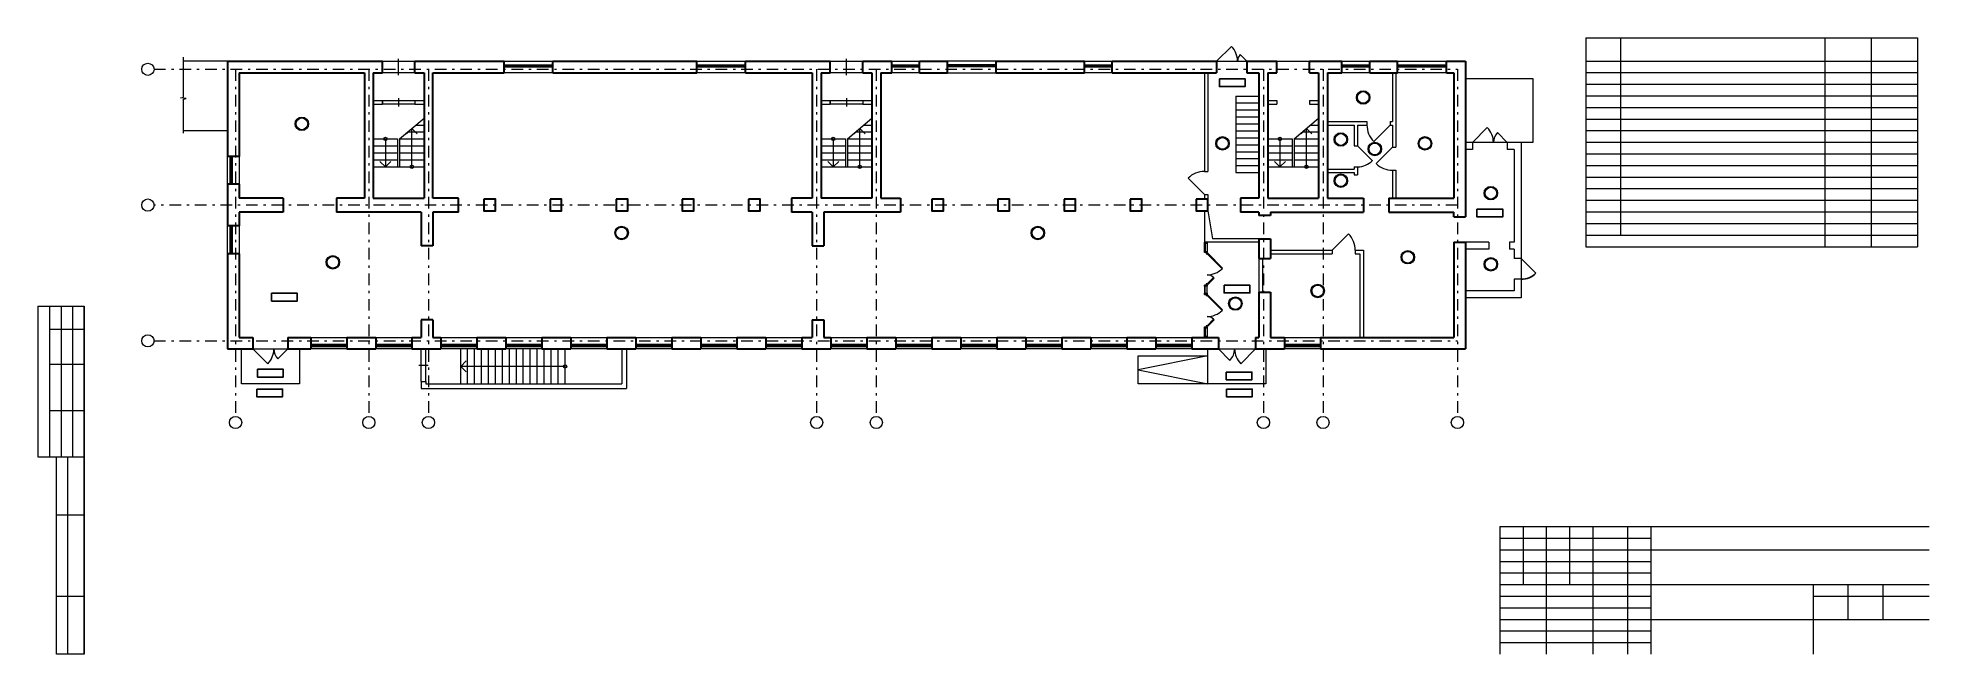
# Model space of a CAD drawing. Header units: metres. Extents: x 0 to 81.5, y 0.5 to 27.1.
import ezdxf

# ---------------------------------------------------------------- set-up
doc = ezdxf.new("R2010")
doc.units = ezdxf.units.M
doc.header["$MEASUREMENT"] = 0
doc.linetypes.add('( Dashdot )', pattern=[1.001, 0.5, -0.25, 0.001, -0.25])
doc.linetypes.add('DGN Style 3', pattern=[55.399213, 39.570866, -15.828346])
doc.layers.add('Level 63', color=7, linetype='Continuous', lineweight=0)

msp = doc.modelspace()

# ---------------------------------------------------------------- linework, layer by layer
at = {"color": 7, "linetype": 'Continuous', "lineweight": 13}
for p, q in [((66.702, 27.06), (81.003, 27.06)), ((66.702, 27.06), (66.702, 18.06)), ((68.202, 27.06), (68.202, 18.56)), ((77.003, 27.06), (77.003, 18.06)), ((79.003, 27.06), (79.003, 18.06)), ((81.003, 27.06), (81.003, 18.06)), ((50.796, 26.053), (51.432, 26.689)), ((52.096, 26.053), (51.813, 26.336)), ((50.271, 25.553), (50.271, 21.303)), ((50.421, 25.553), (50.421, 21.303)), ((58.371, 25.553), (58.371, 23.453)), ((58.521, 25.553), (58.521, 22.353)), ((66.702, 26.06), (81.003, 26.06)), ((51.621, 24.553), (52.621, 24.553)), ((51.621, 24.553), (51.621, 21.253)), ((14.451, 24.353), (14.846, 24.353)), ((14.451, 24.203), (14.846, 24.203)), ((14.846, 24.353), (14.846, 24.203)), ((16.246, 24.353), (16.246, 24.203)), ((16.246, 24.353), (16.641, 24.353)), ((16.246, 24.203), (16.641, 24.203)), ((33.751, 24.353), (34.146, 24.353)), ((33.751, 24.203), (34.146, 24.203)), ((34.146, 24.353), (34.146, 24.203)), ((35.546, 24.353), (35.546, 24.203)), ((35.546, 24.353), (35.941, 24.353)), ((35.546, 24.203), (35.941, 24.203)), ((53.001, 24.353), (53.396, 24.353)), ((53.001, 24.203), (53.396, 24.203)), ((53.396, 24.353), (53.396, 24.203)), ((54.796, 24.353), (54.796, 24.203)), ((54.796, 24.353), (55.191, 24.353)), ((54.796, 24.203), (55.191, 24.203)), ((55.571, 23.453), (57.271, 23.453)), ((55.571, 23.303), (56.721, 23.303)), ((56.721, 23.303), (56.721, 22.403)), ((56.871, 23.303), (56.871, 22.403)), ((56.871, 23.303), (57.271, 23.303)), ((57.271, 23.453), (57.271, 23.303)), ((58.271, 23.303), (57.564, 22.596)), ((58.271, 23.453), (58.271, 23.303)), ((58.271, 23.453), (58.371, 23.453)), ((58.271, 23.303), (58.371, 23.303)), ((58.371, 23.303), (58.371, 22.353)), ((61.821, 22.553), (62.458, 23.19)), ((63.321, 22.553), (62.898, 22.976)), ((56.721, 22.403), (56.871, 22.403)), ((56.871, 22.403), (57.507, 21.766)), ((58.371, 22.353), (57.664, 21.646)), ((58.371, 22.353), (58.521, 22.353)), ((61.821, 22.253), (61.521, 22.253)), ((61.821, 22.553), (61.821, 22.253)), ((63.321, 22.553), (63.321, 22.253)), ((63.621, 22.253), (63.321, 22.253)), ((50.271, 21.303), (50.421, 21.303)), ((51.621, 21.253), (52.621, 21.253)), ((55.571, 21.403), (56.721, 21.403)), ((55.571, 21.253), (56.721, 21.253)), ((56.721, 21.503), (56.871, 21.503)), ((56.721, 21.503), (56.721, 21.403)), ((56.721, 21.253), (56.721, 21.153)), ((56.871, 21.503), (56.871, 21.153)), ((58.371, 21.353), (58.521, 21.353)), ((58.371, 21.353), (58.371, 20.153)), ((58.521, 21.353), (58.521, 20.153)), ((50.271, 20.303), (49.564, 21.01)), ((56.721, 21.153), (56.871, 21.153)), ((50.269, 19.603), (50.269, 18.253)), ((50.271, 20.303), (50.421, 20.303)), ((50.271, 20.303), (50.271, 20.103)), ((50.421, 20.303), (50.421, 20.103)), ((50.421, 19.603), (50.621, 18.403)), ((52.621, 18.253), (50.269, 18.253)), ((50.389, 18.228), (50.269, 18.228)), ((52.621, 18.403), (50.621, 18.403)), ((55.771, 17.903), (56.478, 18.61)), ((62.521, 18.253), (61.521, 18.253)), ((62.521, 17.953), (61.521, 17.953)), ((62.521, 18.253), (62.521, 17.953)), ((63.621, 18.253), (63.421, 18.253)), ((63.421, 18.253), (63.421, 17.953)), ((63.621, 17.953), (63.421, 17.953)), ((66.702, 18.56), (81.003, 18.56)), ((66.702, 18.06), (81.003, 18.06)), ((50.389, 17.828), (50.269, 17.828)), ((52.621, 17.553), (52.621, 16.103)), ((52.771, 17.553), (52.771, 16.103)), ((53.121, 17.903), (55.771, 17.903)), ((53.121, 17.753), (55.771, 17.753)), ((55.771, 17.903), (55.771, 17.753)), ((56.771, 17.903), (56.771, 17.753)), ((56.771, 17.903), (57.121, 17.903)), ((56.771, 17.753), (56.971, 17.753)), ((56.971, 17.753), (56.971, 14.153)), ((57.121, 17.903), (57.121, 14.153)), ((63.921, 17.553), (63.621, 17.553)), ((63.921, 17.553), (64.557, 16.916)), ((50.389, 16.378), (50.269, 16.378)), ((63.921, 16.653), (63.621, 16.653)), ((50.389, 16.028), (50.269, 16.028)), ((63.621, 16.153), (61.521, 16.153)), ((63.921, 15.853), (61.521, 15.853)), ((50.389, 14.578), (50.269, 14.578)), ((50.389, 14.178), (50.269, 14.178)), ((9.271, 13.653), (9.907, 13.016)), ((10.771, 13.653), (10.347, 13.229)), ((18.221, 12.153), (18.221, 13.653)), ((22.721, 12.153), (22.721, 13.653)), ((25.171, 13.653), (25.171, 12.153)), ((25.371, 13.653), (25.371, 11.953)), ((50.871, 13.653), (51.366, 13.158)), ((52.471, 13.653), (51.835, 13.016)), ((16.521, 12.253), (16.521, 11.953)), ((16.521, 12.253), (16.721, 12.253)), ((16.721, 12.253), (16.721, 12.153)), ((16.521, 11.953), (25.371, 11.953)), ((16.721, 12.153), (25.171, 12.153))]:
    msp.add_line(p, q, dxfattribs=at)
at = {"color": 7, "linetype": 'Continuous', "lineweight": 0}
for p, q in [((15.546, 25.453), (15.546, 26.153)), ((34.846, 25.453), (34.846, 26.153)), ((20.096, 25.903), (22.196, 25.903)), ((20.096, 25.853), (22.196, 25.853)), ((20.096, 25.803), (22.196, 25.803)), ((28.396, 25.903), (30.496, 25.903)), ((28.396, 25.853), (30.496, 25.853)), ((28.396, 25.803), (30.496, 25.803)), ((36.796, 25.903), (37.996, 25.903)), ((36.796, 25.853), (37.996, 25.853)), ((36.796, 25.803), (37.996, 25.803)), ((45.096, 25.903), (46.296, 25.903)), ((45.096, 25.853), (46.296, 25.853)), ((45.096, 25.803), (46.296, 25.803)), ((50.796, 26.053), (52.096, 26.053)), ((53.396, 26.053), (54.796, 26.053)), ((56.196, 25.903), (57.396, 25.903)), ((56.196, 25.853), (57.396, 25.853)), ((56.196, 25.803), (57.396, 25.803)), ((58.596, 25.903), (60.696, 25.903)), ((58.596, 25.853), (60.696, 25.853)), ((58.596, 25.803), (60.696, 25.803)), ((66.702, 25.56), (81.003, 25.56)), ((15.546, 24.453), (15.546, 24.103)), ((34.846, 24.453), (34.846, 24.103)), ((66.702, 25.06), (81.003, 25.06)), ((66.702, 24.56), (81.003, 24.56)), ((51.621, 24.253), (52.621, 24.253)), ((51.621, 23.953), (52.621, 23.953)), ((51.621, 23.653), (52.621, 23.653)), ((66.702, 24.06), (81.003, 24.06)), ((15.591, 22.703), (16.641, 23.603)), ((15.882, 22.919), (16.116, 23.153)), ((15.941, 23.003), (16.641, 23.003)), ((16.116, 21.503), (16.116, 23.153)), ((16.35, 22.919), (16.116, 23.153)), ((16.291, 23.303), (16.641, 23.303)), ((34.891, 22.703), (35.941, 23.603)), ((35.182, 22.919), (35.416, 23.153)), ((35.241, 23.003), (35.941, 23.003)), ((35.416, 21.503), (35.416, 23.153)), ((35.65, 22.919), (35.416, 23.153)), ((35.591, 23.303), (35.941, 23.303)), ((51.621, 23.353), (52.621, 23.353)), ((51.621, 23.053), (52.621, 23.053)), ((54.141, 22.703), (55.191, 23.603)), ((54.432, 22.919), (54.666, 23.153)), ((54.491, 23.003), (55.191, 23.003)), ((54.666, 21.503), (54.666, 23.153)), ((54.9, 22.919), (54.666, 23.153)), ((54.841, 23.303), (55.191, 23.303)), ((66.702, 23.56), (81.003, 23.56)), ((66.702, 23.06), (81.003, 23.06)), ((14.451, 22.703), (15.501, 22.703)), ((14.451, 22.403), (15.501, 22.403)), ((14.451, 22.103), (15.501, 22.103)), ((14.976, 22.703), (14.976, 21.503)), ((15.501, 22.703), (15.501, 21.503)), ((15.591, 22.703), (15.591, 21.503)), ((15.591, 22.703), (16.641, 22.703)), ((15.591, 22.403), (16.641, 22.403)), ((15.591, 22.103), (16.641, 22.103)), ((33.751, 22.703), (34.801, 22.703)), ((33.751, 22.403), (34.801, 22.403)), ((33.751, 22.103), (34.801, 22.103)), ((34.276, 22.703), (34.276, 21.503)), ((34.801, 22.703), (34.801, 21.503)), ((34.891, 22.703), (34.891, 21.503)), ((34.891, 22.703), (35.941, 22.703)), ((34.891, 22.403), (35.941, 22.403)), ((34.891, 22.103), (35.941, 22.103)), ((51.621, 22.753), (52.621, 22.753)), ((51.621, 22.453), (52.621, 22.453)), ((51.621, 22.153), (52.621, 22.153)), ((53.001, 22.703), (54.051, 22.703)), ((53.001, 22.403), (54.051, 22.403)), ((53.001, 22.103), (54.051, 22.103)), ((53.526, 22.703), (53.526, 21.503)), ((54.051, 22.703), (54.051, 21.503)), ((54.141, 22.703), (54.141, 21.503)), ((54.141, 22.703), (55.191, 22.703)), ((54.141, 22.403), (55.191, 22.403)), ((54.141, 22.103), (55.191, 22.103)), ((56.721, 22.403), (56.871, 22.403)), ((66.702, 22.56), (81.003, 22.56)), ((66.702, 22.06), (81.003, 22.06)), ((8.271, 21.953), (8.271, 20.753)), ((8.321, 21.953), (8.321, 20.753)), ((8.371, 21.953), (8.371, 20.753)), ((14.451, 21.803), (15.501, 21.803)), ((14.451, 21.503), (16.641, 21.503)), ((14.742, 21.737), (14.976, 21.503)), ((15.21, 21.737), (14.976, 21.503)), ((15.591, 21.803), (16.641, 21.803)), ((33.751, 21.803), (34.801, 21.803)), ((33.751, 21.503), (35.941, 21.503)), ((34.042, 21.737), (34.276, 21.503)), ((34.51, 21.737), (34.276, 21.503)), ((34.891, 21.803), (35.941, 21.803)), ((51.621, 21.853), (52.621, 21.853)), ((51.621, 21.553), (52.621, 21.553)), ((53.001, 21.803), (54.051, 21.803)), ((53.001, 21.503), (55.191, 21.503)), ((53.292, 21.737), (53.526, 21.503)), ((53.76, 21.737), (53.526, 21.503)), ((54.141, 21.803), (55.191, 21.803)), ((66.702, 21.56), (81.003, 21.56)), ((66.702, 21.06), (81.003, 21.06)), ((66.702, 20.56), (81.003, 20.56)), ((66.702, 20.06), (81.003, 20.06)), ((8.271, 18.953), (8.271, 17.753)), ((8.321, 18.953), (8.321, 17.753)), ((8.371, 18.953), (8.371, 17.753)), ((66.702, 19.56), (81.003, 19.56)), ((66.702, 19.06), (81.003, 19.06)), ((66.702, 18.56), (81.003, 18.56)), ((66.702, 18.06), (81.003, 18.06)), ((63.921, 17.553), (63.921, 16.653)), ((9.271, 13.653), (10.771, 13.653)), ((11.771, 13.853), (13.321, 13.853)), ((11.771, 13.803), (13.321, 13.803)), ((11.771, 13.753), (13.321, 13.753)), ((14.571, 13.853), (16.121, 13.853)), ((14.571, 13.803), (16.121, 13.803)), ((14.571, 13.753), (16.121, 13.753)), ((16.521, 12.253), (16.521, 13.653)), ((16.721, 12.253), (16.721, 13.653)), ((17.371, 13.853), (18.921, 13.853)), ((17.371, 13.803), (18.921, 13.803)), ((17.371, 13.753), (18.921, 13.753)), ((18.455, 13.137), (18.221, 12.903)), ((18.521, 12.153), (18.521, 13.653)), ((18.821, 12.153), (18.821, 13.653)), ((19.121, 12.153), (19.121, 13.653)), ((19.421, 12.153), (19.421, 13.653)), ((19.721, 12.153), (19.721, 13.653)), ((20.021, 12.153), (20.021, 13.653)), ((20.171, 13.853), (21.721, 13.853)), ((20.171, 13.803), (21.721, 13.803)), ((20.171, 13.753), (21.721, 13.753)), ((20.321, 12.153), (20.321, 13.653)), ((20.621, 12.153), (20.621, 13.653)), ((20.921, 12.153), (20.921, 13.653)), ((21.221, 12.153), (21.221, 13.653)), ((21.521, 12.153), (21.521, 13.653)), ((21.821, 12.153), (21.821, 13.653)), ((22.121, 12.153), (22.121, 13.653)), ((22.421, 12.153), (22.421, 13.653)), ((22.971, 13.853), (24.521, 13.853)), ((22.971, 13.803), (24.521, 13.803)), ((22.971, 13.753), (24.521, 13.753)), ((25.771, 13.853), (27.321, 13.853)), ((25.771, 13.803), (27.321, 13.803)), ((25.771, 13.753), (27.321, 13.753)), ((28.571, 13.853), (30.121, 13.853)), ((28.571, 13.803), (30.121, 13.803)), ((28.571, 13.753), (30.121, 13.753)), ((31.371, 13.853), (32.921, 13.853)), ((31.371, 13.803), (32.921, 13.803)), ((31.371, 13.753), (32.921, 13.753)), ((34.171, 13.853), (35.721, 13.853)), ((34.171, 13.803), (35.721, 13.803)), ((34.171, 13.753), (35.721, 13.753)), ((36.971, 13.853), (38.521, 13.853)), ((36.971, 13.803), (38.521, 13.803)), ((36.971, 13.753), (38.521, 13.753)), ((39.771, 13.853), (41.321, 13.853)), ((39.771, 13.803), (41.321, 13.803)), ((39.771, 13.753), (41.321, 13.753)), ((42.571, 13.853), (44.121, 13.853)), ((42.571, 13.803), (44.121, 13.803)), ((42.571, 13.753), (44.121, 13.753)), ((45.371, 13.853), (46.921, 13.853)), ((45.371, 13.803), (46.921, 13.803)), ((45.371, 13.753), (46.921, 13.753)), ((48.171, 13.853), (49.721, 13.853)), ((48.171, 13.803), (49.721, 13.803)), ((48.171, 13.753), (49.721, 13.753)), ((53.721, 13.853), (55.271, 13.853)), ((53.721, 13.803), (55.271, 13.803)), ((53.721, 13.753), (55.271, 13.753)), ((16.421, 12.953), (16.821, 12.953)), ((22.721, 12.903), (18.221, 12.903)), ((18.455, 12.669), (18.221, 12.903))]:
    msp.add_line(p, q, dxfattribs=at)
at = {"color": 1, "linetype": '( Dashdot )', "lineweight": 0}
for p, q in [((5.007, 25.703), (61.171, 25.703)), ((8.521, 25.703), (8.521, 10.745)), ((14.261, 25.703), (14.261, 10.745)), ((16.831, 25.703), (16.831, 10.745)), ((33.561, 25.703), (33.561, 10.745)), ((36.131, 25.703), (36.131, 10.745)), ((52.811, 25.703), (52.811, 10.745)), ((55.381, 25.703), (55.381, 10.745)), ((61.171, 25.703), (61.171, 10.745)), ((61.171, 19.853), (5.007, 19.853)), ((5.007, 14.003), (61.171, 14.003))]:
    msp.add_line(p, q, dxfattribs=at)
at = {"color": 7, "linetype": 'DGN Style 3', "lineweight": 0}
for p, q in [((8.171, 26.053), (6.272, 26.053)), ((8.171, 23.053), (6.272, 23.053))]:
    msp.add_line(p, q, dxfattribs=at)
at = {"color": 7, "linetype": 'Continuous', "lineweight": 30}
for p, q in [((8.171, 26.053), (14.846, 26.053)), ((8.171, 26.053), (8.171, 21.953)), ((8.671, 25.553), (14.071, 25.553)), ((8.671, 25.553), (8.671, 21.953)), ((14.071, 25.553), (14.071, 20.153)), ((14.451, 25.553), (14.451, 20.153)), ((14.451, 25.553), (14.846, 25.553)), ((14.846, 25.553), (14.846, 26.053)), ((16.246, 25.553), (16.246, 26.053)), ((16.246, 26.053), (20.096, 26.053)), ((16.246, 25.553), (16.641, 25.553)), ((16.641, 25.553), (16.641, 20.153)), ((17.021, 20.153), (17.021, 25.553)), ((17.021, 25.553), (20.096, 25.553)), ((20.096, 25.553), (20.096, 26.053)), ((22.196, 25.553), (22.196, 26.053)), ((22.196, 26.053), (28.396, 26.053)), ((22.196, 25.553), (28.396, 25.553)), ((28.396, 25.553), (28.396, 26.053)), ((30.496, 25.553), (30.496, 26.053)), ((30.496, 26.053), (34.146, 26.053)), ((30.496, 25.553), (33.371, 25.553)), ((33.371, 25.553), (33.371, 20.153)), ((33.751, 25.553), (33.751, 20.153)), ((33.751, 25.553), (34.146, 25.553)), ((34.146, 25.553), (34.146, 26.053)), ((35.546, 25.553), (35.546, 26.053)), ((35.546, 26.053), (36.796, 26.053)), ((35.546, 25.553), (35.941, 25.553)), ((35.941, 25.553), (35.941, 20.153)), ((36.321, 25.553), (36.321, 20.153)), ((36.321, 25.553), (36.796, 25.553)), ((36.796, 25.553), (36.796, 26.053)), ((37.996, 25.553), (37.996, 26.053)), ((37.996, 26.053), (39.196, 26.053)), ((37.996, 25.553), (39.196, 25.553)), ((39.196, 25.553), (39.196, 26.053)), ((41.296, 25.553), (41.296, 26.053)), ((41.296, 26.053), (45.096, 26.053)), ((41.296, 25.553), (45.096, 25.553)), ((45.096, 25.553), (45.096, 26.053)), ((46.296, 25.553), (46.296, 26.053)), ((46.296, 26.053), (50.796, 26.053)), ((46.296, 25.553), (50.796, 25.553)), ((50.796, 26.053), (50.796, 25.553)), ((52.096, 26.053), (52.096, 25.553)), ((52.096, 26.053), (53.396, 26.053)), ((52.096, 25.553), (52.621, 25.553)), ((52.621, 25.553), (52.621, 20.153)), ((53.001, 25.553), (53.396, 25.553)), ((53.001, 25.553), (53.001, 20.153)), ((53.396, 25.553), (53.396, 26.053)), ((54.796, 25.553), (54.796, 26.053)), ((54.796, 26.053), (56.196, 26.053)), ((54.796, 25.553), (55.191, 25.553)), ((55.191, 25.553), (55.191, 20.153)), ((55.571, 25.553), (55.571, 20.153)), ((55.571, 25.553), (56.196, 25.553)), ((56.196, 25.553), (56.196, 26.053)), ((57.396, 25.553), (57.396, 26.053)), ((57.396, 26.053), (58.596, 26.053)), ((57.396, 25.553), (58.596, 25.553)), ((58.596, 25.553), (58.596, 26.053)), ((60.696, 25.553), (60.696, 26.053)), ((60.696, 26.053), (61.521, 26.053)), ((60.696, 25.553), (61.021, 25.553)), ((61.021, 25.553), (61.021, 20.153)), ((61.521, 26.053), (61.521, 19.353)), ((8.671, 21.953), (8.171, 21.953)), ((8.671, 20.753), (8.171, 20.753)), ((8.171, 20.753), (8.171, 18.953)), ((8.671, 20.753), (8.671, 20.153)), ((10.571, 20.153), (8.671, 20.153)), ((10.571, 20.153), (10.571, 19.553)), ((12.871, 20.153), (12.871, 19.553)), ((14.071, 20.153), (12.871, 20.153)), ((14.451, 20.153), (16.641, 20.153)), ((18.121, 20.153), (17.021, 20.153)), ((18.121, 19.553), (18.121, 20.153)), ((33.371, 20.153), (32.471, 20.153)), ((32.471, 20.153), (32.471, 19.553)), ((35.941, 20.153), (33.751, 20.153)), ((36.321, 20.153), (37.171, 20.153)), ((37.171, 20.153), (37.171, 19.553)), ((51.821, 20.153), (51.821, 19.553)), ((52.621, 20.153), (51.821, 20.153)), ((53.001, 20.153), (55.191, 20.153)), ((55.571, 20.153), (57.121, 20.153)), ((57.121, 20.153), (57.121, 19.553)), ((58.221, 20.153), (58.221, 19.553)), ((58.221, 20.153), (61.021, 20.153)), ((8.671, 18.953), (8.171, 18.953)), ((8.671, 19.553), (8.671, 18.953)), ((10.571, 19.553), (8.671, 19.553)), ((16.521, 19.553), (12.871, 19.553)), ((16.521, 19.553), (16.521, 18.103)), ((18.121, 19.553), (17.021, 19.553)), ((17.021, 19.553), (17.021, 18.103)), ((33.371, 19.553), (32.471, 19.553)), ((33.371, 19.553), (33.371, 18.103)), ((33.871, 19.553), (33.871, 18.103)), ((37.171, 19.553), (33.871, 19.553)), ((52.621, 19.553), (51.821, 19.553)), ((52.621, 19.553), (52.621, 19.403)), ((53.121, 19.403), (52.621, 19.403)), ((53.121, 19.553), (57.121, 19.553)), ((53.121, 19.553), (53.121, 19.403)), ((58.221, 19.553), (61.021, 19.553)), ((61.021, 19.353), (61.021, 19.553)), ((61.021, 19.353), (61.521, 19.353)), ((17.021, 18.103), (16.521, 18.103)), ((33.371, 18.103), (33.871, 18.103)), ((52.621, 18.403), (53.121, 18.403)), ((52.621, 18.403), (52.621, 17.553)), ((53.121, 18.403), (53.121, 17.553)), ((61.021, 18.253), (61.521, 18.253)), ((61.021, 18.253), (61.021, 14.153)), ((61.521, 18.253), (61.521, 13.653)), ((8.671, 17.753), (8.171, 17.753)), ((8.171, 17.753), (8.171, 13.653)), ((8.671, 17.753), (8.671, 14.153)), ((52.621, 17.553), (53.121, 17.553)), ((52.621, 16.103), (53.121, 16.103)), ((52.621, 16.103), (52.621, 14.153)), ((53.121, 16.103), (53.121, 14.153)), ((17.021, 14.903), (16.521, 14.903)), ((16.521, 14.903), (16.521, 14.153)), ((17.021, 14.903), (17.021, 14.153)), ((33.371, 14.903), (33.871, 14.903)), ((33.371, 14.903), (33.371, 14.153)), ((33.871, 14.903), (33.871, 14.153)), ((8.671, 14.153), (9.271, 14.153)), ((9.271, 14.153), (9.271, 13.653)), ((10.771, 14.153), (10.771, 13.653)), ((10.771, 14.153), (11.771, 14.153)), ((11.771, 14.153), (11.771, 13.653)), ((13.321, 14.153), (14.571, 14.153)), ((13.321, 14.153), (13.321, 13.653)), ((14.571, 14.153), (14.571, 13.653)), ((16.121, 14.153), (16.521, 14.153)), ((16.121, 14.153), (16.121, 13.653)), ((17.021, 14.153), (17.371, 14.153)), ((17.371, 14.153), (17.371, 13.653)), ((18.921, 14.153), (20.171, 14.153)), ((18.921, 14.153), (18.921, 13.653)), ((20.171, 14.153), (20.171, 13.653)), ((21.721, 14.153), (22.971, 14.153)), ((21.721, 14.153), (21.721, 13.653)), ((22.971, 14.153), (22.971, 13.653)), ((24.521, 14.153), (25.771, 14.153)), ((24.521, 14.153), (24.521, 13.653)), ((25.771, 14.153), (25.771, 13.653)), ((27.321, 14.153), (28.571, 14.153)), ((27.321, 14.153), (27.321, 13.653)), ((28.571, 14.153), (28.571, 13.653)), ((30.121, 14.153), (31.371, 14.153)), ((30.121, 14.153), (30.121, 13.653)), ((31.371, 14.153), (31.371, 13.653)), ((32.921, 14.153), (33.371, 14.153)), ((32.921, 14.153), (32.921, 13.653)), ((33.871, 14.153), (34.171, 14.153)), ((34.171, 14.153), (34.171, 13.653)), ((35.721, 14.153), (36.971, 14.153)), ((35.721, 14.153), (35.721, 13.653)), ((36.971, 14.153), (36.971, 13.653)), ((38.521, 14.153), (39.771, 14.153)), ((38.521, 14.153), (38.521, 13.653)), ((39.771, 14.153), (39.771, 13.653)), ((41.321, 14.153), (42.571, 14.153)), ((41.321, 14.153), (41.321, 13.653)), ((42.571, 14.153), (42.571, 13.653)), ((44.121, 14.153), (45.371, 14.153)), ((44.121, 14.153), (44.121, 13.653)), ((45.371, 14.153), (45.371, 13.653)), ((46.921, 14.153), (48.171, 14.153)), ((46.921, 14.153), (46.921, 13.653)), ((48.171, 14.153), (48.171, 13.653)), ((49.721, 14.153), (50.871, 14.153)), ((49.721, 14.153), (49.721, 13.653)), ((50.871, 14.153), (50.871, 13.653)), ((52.471, 14.153), (52.471, 13.653)), ((52.471, 14.153), (52.621, 14.153)), ((53.121, 14.153), (53.721, 14.153)), ((53.721, 14.153), (53.721, 13.653)), ((55.271, 14.153), (61.021, 14.153)), ((55.271, 14.153), (55.271, 13.653)), ((8.171, 13.653), (9.271, 13.653)), ((10.771, 13.653), (11.771, 13.653)), ((13.321, 13.653), (14.571, 13.653)), ((16.121, 13.653), (17.371, 13.653)), ((18.921, 13.653), (20.171, 13.653)), ((21.721, 13.653), (22.971, 13.653)), ((24.521, 13.653), (25.771, 13.653)), ((27.321, 13.653), (28.571, 13.653)), ((30.121, 13.653), (31.371, 13.653)), ((32.921, 13.653), (34.171, 13.653)), ((35.721, 13.653), (36.971, 13.653)), ((38.521, 13.653), (39.771, 13.653)), ((41.321, 13.653), (42.571, 13.653)), ((44.121, 13.653), (45.371, 13.653)), ((46.921, 13.653), (48.171, 13.653)), ((49.721, 13.653), (50.871, 13.653)), ((52.471, 13.653), (53.721, 13.653)), ((55.271, 13.653), (61.521, 13.653))]:
    msp.add_line(p, q, dxfattribs=at)
at = {"color": 7, "linetype": 'Continuous', "lineweight": 0, "extrusion": (0, 0, -1)}
for p, q in [((41.296, 25.903), (39.196, 25.903)), ((41.296, 25.853), (39.196, 25.853)), ((41.296, 25.803), (39.196, 25.803))]:
    msp.add_line(p, q, dxfattribs=at)
msp.add_line((2, 0.5), (2, 15.5))
at = {"color": 7, "linetype": 'Continuous', "lineweight": 0, "flags": 128}
for points in [[(6.272, 22.952), (6.272, 24.417), (6.393, 24.439), (6.15, 24.477), (6.272, 24.499), (6.272, 26.225)], [(50.421, 13.353), (47.421, 12.753), (50.421, 12.153)]]:
    msp.add_lwpolyline(points, dxfattribs=at)
for points in [[(14.846, 26.053), (16.246, 26.053), (16.246, 25.553), (14.846, 25.553), (14.846, 26.053)], [(20.096, 26.053), (22.196, 26.053), (22.196, 25.553), (20.096, 25.553), (20.096, 26.053)], [(28.396, 26.053), (30.496, 26.053), (30.496, 25.553), (28.396, 25.553), (28.396, 26.053)], [(34.146, 26.053), (35.546, 26.053), (35.546, 25.553), (34.146, 25.553), (34.146, 26.053)], [(36.796, 26.053), (37.996, 26.053), (37.996, 25.553), (36.796, 25.553), (36.796, 26.053)], [(41.296, 26.053), (39.196, 26.053), (39.196, 25.553), (41.296, 25.553), (41.296, 26.053)], [(45.096, 26.053), (46.296, 26.053), (46.296, 25.553), (45.096, 25.553), (45.096, 26.053)], [(56.196, 26.053), (57.396, 26.053), (57.396, 25.553), (56.196, 25.553), (56.196, 26.053)], [(58.596, 26.053), (60.696, 26.053), (60.696, 25.553), (58.596, 25.553), (58.596, 26.053)], [(14.846, 24.353), (16.246, 24.353), (16.246, 24.203), (14.846, 24.203), (14.846, 24.353)], [(34.146, 24.353), (35.546, 24.353), (35.546, 24.203), (34.146, 24.203), (34.146, 24.353)], [(8.171, 21.953), (8.671, 21.953), (8.671, 20.753), (8.171, 20.753), (8.171, 21.953)], [(8.171, 18.953), (8.671, 18.953), (8.671, 17.753), (8.171, 17.753), (8.171, 18.953)], [(50.389, 18.253), (50.389, 17.803), (50.269, 17.803), (50.269, 18.253), (50.389, 18.253)], [(50.279, 17.843), (50.279, 18.213), (50.304, 18.213), (50.304, 17.843), (50.279, 17.843)], [(50.389, 16.003), (50.389, 16.403), (50.269, 16.403), (50.269, 16.003), (50.389, 16.003)], [(50.279, 16.363), (50.279, 16.043), (50.304, 16.043), (50.304, 16.363), (50.279, 16.363)], [(11.771, 14.153), (13.321, 14.153), (13.321, 13.653), (11.771, 13.653), (11.771, 14.153)], [(14.571, 14.153), (16.121, 14.153), (16.121, 13.653), (14.571, 13.653), (14.571, 14.153)], [(17.371, 14.153), (18.921, 14.153), (18.921, 13.653), (17.371, 13.653), (17.371, 14.153)], [(20.171, 14.153), (21.721, 14.153), (21.721, 13.653), (20.171, 13.653), (20.171, 14.153)], [(22.971, 14.153), (24.521, 14.153), (24.521, 13.653), (22.971, 13.653), (22.971, 14.153)], [(25.771, 14.153), (27.321, 14.153), (27.321, 13.653), (25.771, 13.653), (25.771, 14.153)], [(28.571, 14.153), (30.121, 14.153), (30.121, 13.653), (28.571, 13.653), (28.571, 14.153)], [(31.371, 14.153), (32.921, 14.153), (32.921, 13.653), (31.371, 13.653), (31.371, 14.153)], [(34.171, 14.153), (35.721, 14.153), (35.721, 13.653), (34.171, 13.653), (34.171, 14.153)], [(36.971, 14.153), (38.521, 14.153), (38.521, 13.653), (36.971, 13.653), (36.971, 14.153)], [(39.771, 14.153), (41.321, 14.153), (41.321, 13.653), (39.771, 13.653), (39.771, 14.153)], [(42.571, 14.153), (44.121, 14.153), (44.121, 13.653), (42.571, 13.653), (42.571, 14.153)], [(45.371, 14.153), (46.921, 14.153), (46.921, 13.653), (45.371, 13.653), (45.371, 14.153)], [(48.171, 14.153), (49.721, 14.153), (49.721, 13.653), (48.171, 13.653), (48.171, 14.153)], [(50.269, 14.603), (50.389, 14.603), (50.389, 14.153), (50.269, 14.153), (50.269, 14.603)], [(50.279, 14.193), (50.279, 14.563), (50.304, 14.563), (50.304, 14.193), (50.279, 14.193)], [(53.721, 14.153), (55.271, 14.153), (55.271, 13.653), (53.721, 13.653), (53.721, 14.153)]]:
    msp.add_lwpolyline(points, close=True, dxfattribs=at)
for points in [[(50.915, 25.295), (52.025, 25.295), (52.025, 24.96), (50.915, 24.96)], [(62.012, 19.679), (63.123, 19.679), (63.123, 19.343), (62.012, 19.343)], [(51.119, 16.4), (52.229, 16.4), (52.229, 16.064), (51.119, 16.064)], [(10.071, 16.053), (11.182, 16.053), (11.182, 15.718), (10.071, 15.718)], [(9.461, 12.779), (10.572, 12.779), (10.572, 12.443), (9.461, 12.443)], [(51.207, 12.659), (52.317, 12.659), (52.317, 12.323), (51.207, 12.323)], [(9.435, 11.925), (10.546, 11.925), (10.546, 11.59), (9.435, 11.59)], [(51.219, 11.925), (52.329, 11.925), (52.329, 11.59), (51.219, 11.59)]]:
    msp.add_lwpolyline(points, close=True)
at = {"color": 7, "linetype": 'Continuous', "lineweight": 13, "flags": 128}
for points in [[(61.521, 22.553), (61.521, 25.303), (64.421, 25.303), (64.421, 22.553), (61.521, 22.553)], [(50.279, 18.253), (50.279, 18.203), (50.269, 18.203), (50.269, 18.253), (50.279, 18.253)], [(50.389, 18.253), (50.389, 18.203), (50.319, 18.203), (50.319, 18.253), (50.389, 18.253)], [(50.279, 17.853), (50.279, 17.803), (50.269, 17.803), (50.269, 17.853), (50.279, 17.853)], [(50.389, 17.853), (50.389, 17.803), (50.319, 17.803), (50.319, 17.853), (50.389, 17.853)], [(50.339, 17.803), (50.339, 17.753), (50.389, 17.753), (50.389, 17.803), (50.339, 17.803)], [(50.389, 17.753), (51.03, 17.112), (51.051, 17.133), (50.41, 17.774), (50.389, 17.753)], [(50.279, 16.403), (50.279, 16.353), (50.269, 16.353), (50.269, 16.403), (50.279, 16.403)], [(50.389, 16.403), (50.389, 16.353), (50.319, 16.353), (50.319, 16.403), (50.389, 16.403)], [(50.339, 16.453), (50.339, 16.403), (50.389, 16.403), (50.389, 16.453), (50.339, 16.453)], [(50.389, 16.453), (50.667, 16.731), (50.688, 16.71), (50.41, 16.432), (50.389, 16.453)], [(50.279, 16.053), (50.279, 16.003), (50.269, 16.003), (50.269, 16.053), (50.279, 16.053)], [(50.389, 16.053), (50.389, 16.003), (50.319, 16.003), (50.319, 16.053), (50.389, 16.053)], [(50.339, 16.003), (50.339, 15.953), (50.389, 15.953), (50.389, 16.003), (50.339, 16.003)], [(50.389, 15.953), (51.03, 15.312), (51.051, 15.333), (50.41, 15.974), (50.389, 15.953)], [(50.389, 14.653), (50.667, 14.931), (50.688, 14.91), (50.41, 14.632), (50.389, 14.653)], [(50.279, 14.603), (50.279, 14.553), (50.269, 14.553), (50.269, 14.603), (50.279, 14.603)], [(50.279, 14.203), (50.279, 14.153), (50.269, 14.153), (50.269, 14.203), (50.279, 14.203)], [(50.389, 14.603), (50.389, 14.553), (50.319, 14.553), (50.319, 14.603), (50.389, 14.603)], [(50.389, 14.203), (50.389, 14.153), (50.319, 14.153), (50.319, 14.203), (50.389, 14.203)], [(50.339, 14.653), (50.339, 14.603), (50.389, 14.603), (50.389, 14.653), (50.339, 14.653)], [(8.771, 13.653), (11.271, 13.653), (11.271, 12.153), (8.771, 12.153), (8.771, 13.653)]]:
    msp.add_lwpolyline(points, close=True, dxfattribs=at)
for points in [[(63.621, 22.253), (63.621, 18.253)], [(63.921, 22.553), (63.921, 17.553)], [(50.304, 18.213), (50.279, 18.213), (50.279, 18.243), (50.304, 18.243)], [(50.304, 18.243), (50.304, 18.253), (50.319, 18.253), (50.319, 18.203), (50.304, 18.203), (50.304, 18.213)], [(63.621, 17.953), (63.621, 17.553)], [(50.304, 17.813), (50.279, 17.813), (50.279, 17.843), (50.304, 17.843)], [(50.304, 17.843), (50.304, 17.853), (50.319, 17.853), (50.319, 17.803), (50.304, 17.803), (50.304, 17.813)], [(50.304, 16.363), (50.279, 16.363), (50.279, 16.393), (50.304, 16.393)], [(50.304, 16.393), (50.304, 16.403), (50.319, 16.403), (50.319, 16.353), (50.304, 16.353), (50.304, 16.363)], [(63.621, 16.653), (63.621, 16.153)], [(63.921, 16.653), (63.921, 15.853)], [(50.304, 16.013), (50.279, 16.013), (50.279, 16.043), (50.304, 16.043)], [(50.304, 16.043), (50.304, 16.053), (50.319, 16.053), (50.319, 16.003), (50.304, 16.003), (50.304, 16.013)], [(50.304, 14.563), (50.279, 14.563), (50.279, 14.593), (50.304, 14.593)], [(50.304, 14.163), (50.279, 14.163), (50.279, 14.193), (50.304, 14.193)], [(50.304, 14.593), (50.304, 14.603), (50.319, 14.603), (50.319, 14.553), (50.304, 14.553), (50.304, 14.563)], [(50.304, 14.193), (50.304, 14.203), (50.319, 14.203), (50.319, 14.153), (50.304, 14.153), (50.304, 14.163)], [(52.921, 12.153), (47.421, 12.153), (47.421, 13.353), (50.421, 13.353)], [(50.421, 12.153), (50.421, 13.653), (50.421, 13.653), (52.921, 13.653), (52.921, 12.153)]]:
    msp.add_lwpolyline(points, dxfattribs=at)
at = {"color": 7, "linetype": 'Continuous', "lineweight": 30, "flags": 128}
for points in [[(19.221, 20.103), (19.221, 19.603), (19.721, 19.603), (19.721, 20.103), (19.221, 20.103)], [(22.071, 20.103), (22.071, 19.603), (22.571, 19.603), (22.571, 20.103), (22.071, 20.103)], [(24.921, 20.103), (24.921, 19.603), (25.421, 19.603), (25.421, 20.103), (24.921, 20.103)], [(27.771, 20.103), (27.771, 19.603), (28.271, 19.603), (28.271, 20.103), (27.771, 20.103)], [(30.621, 20.103), (30.621, 19.603), (31.121, 19.603), (31.121, 20.103), (30.621, 20.103)], [(38.521, 20.103), (38.521, 19.603), (39.021, 19.603), (39.021, 20.103), (38.521, 20.103)], [(41.371, 20.103), (41.371, 19.603), (41.871, 19.603), (41.871, 20.103), (41.371, 20.103)], [(44.221, 20.103), (44.221, 19.603), (44.721, 19.603), (44.721, 20.103), (44.221, 20.103)], [(47.071, 20.103), (47.071, 19.603), (47.571, 19.603), (47.571, 20.103), (47.071, 20.103)], [(49.921, 20.103), (49.921, 19.603), (50.421, 19.603), (50.421, 20.103), (49.921, 20.103)]]:
    msp.add_lwpolyline(points, close=True, dxfattribs=at)
at = {"color": 7, "linetype": 'Continuous', "lineweight": 13}
for centre, radius in [((4.744, 25.703), 0.263), ((57.111, 24.489), 0.291), ((57.111, 24.489), 0.252), ((11.377, 23.354), 0.291), ((11.377, 23.354), 0.252), ((56.149, 22.679), 0.291), ((56.149, 22.679), 0.252), ((51.05, 22.51), 0.291), ((51.05, 22.51), 0.252), ((57.611, 22.271), 0.291), ((57.611, 22.271), 0.252), ((59.774, 22.51), 0.291), ((59.774, 22.51), 0.252), ((56.149, 20.904), 0.291), ((56.149, 20.904), 0.252), ((62.613, 20.366), 0.291), ((62.613, 20.366), 0.252), ((4.744, 19.853), 0.263), ((25.155, 18.651), 0.291), ((25.155, 18.651), 0.252), ((43.092, 18.651), 0.291), ((43.092, 18.651), 0.252), ((12.714, 17.389), 0.291), ((12.714, 17.389), 0.252), ((59.033, 17.605), 0.291), ((59.033, 17.605), 0.252), ((62.613, 17.302), 0.291), ((62.613, 17.302), 0.252), ((55.153, 16.153), 0.291), ((55.153, 16.153), 0.252), ((51.605, 15.608), 0.291), ((51.605, 15.608), 0.252), ((4.744, 14.003), 0.263), ((8.521, 10.482), 0.263), ((14.261, 10.482), 0.263), ((16.831, 10.482), 0.263), ((33.561, 10.482), 0.263), ((36.131, 10.482), 0.263), ((52.811, 10.482), 0.263), ((55.381, 10.482), 0.263), ((61.171, 10.482), 0.263)]:
    msp.add_circle(centre, radius, dxfattribs=at)
at = {"color": 7, "linetype": 'Continuous', "lineweight": 0}
for centre in [(14.976, 22.703), (34.276, 22.703), (53.526, 22.703), (16.116, 21.503), (35.416, 21.503), (54.666, 21.503), (22.721, 12.903)]:
    msp.add_circle(centre, 0.072, dxfattribs=at)
for centre, radius, start, end in [((50.796, 26.053), 0.9, 0, 45), ((52.096, 26.053), 0.4, 135, 180), ((58.271, 23.303), 1, 180, 225), ((61.821, 22.553), 0.902, 360, 45), ((63.321, 22.553), 0.598, 135, 180), ((50.271, 20.303), 1, 90, 135), ((56.871, 22.403), 0.9, 270, 315), ((58.371, 22.353), 1, 225, 270), ((55.771, 17.903), 1, 0, 45), ((9.271, 13.653), 0.9, 315, 0), ((10.771, 13.653), 0.6, 180, 225), ((50.871, 13.653), 0.7, 315, 0), ((52.471, 13.653), 0.9, 180, 225)]:
    msp.add_arc(centre, radius, start, end, dxfattribs=at)
at = {"color": 7, "linetype": 'Continuous', "lineweight": 13}
for centre, radius, start, end in [((50.389, 17.753), 0.906, 270, 315), ((50.389, 16.453), 0.394, 45, 90), ((50.389, 15.953), 0.906, 270, 315), ((50.389, 14.653), 0.394, 45, 90)]:
    msp.add_arc(centre, radius, start, end, dxfattribs=at)
at = {"color": 7, "linetype": 'Continuous'}
msp.add_arc((63.921, 17.553), 0.9, 270, 315, dxfattribs=at)
at = {"layer": 'Level 63', "color": 7, "linetype": 'Continuous', "lineweight": 13}
for p, q in [((0, 15.5), (2, 15.5)), ((0, 15.5), (0, 9)), ((0.5, 15.5), (0.5, 9)), ((1, 15.5), (1, 9)), ((1.5, 15.5), (1.5, 9)), ((0.5, 14.5), (2, 14.5)), ((0.5, 13), (2, 13)), ((0.5, 11), (2, 11)), ((0, 9), (2, 9)), ((0.8, 0.5), (0.8, 9)), ((1.3, 0.5), (1.3, 9)), ((0.8, 6.5), (2, 6.5)), ((63, 6), (81.5, 6)), ((63, 6), (63, 0.5)), ((64, 6), (64, 3.5)), ((65, 6), (65, 0.5)), ((66, 6), (66, 3.5)), ((67, 6), (67, 0.5)), ((68.5, 6), (68.5, 0.5)), ((69.5, 6), (69.5, 0.5)), ((69.5, 5), (81.5, 5)), ((63, 4), (69.5, 4)), ((63, 3.5), (81.5, 3.5)), ((76.5, 3.5), (76.5, 0.5)), ((78, 3.5), (78, 2)), ((79.5, 3.5), (79.5, 2)), ((0.8, 3), (2, 3)), ((76.5, 3), (81.5, 3)), ((69.5, 2), (81.5, 2)), ((2, 0.5), (0.8, 0.5))]:
    msp.add_line(p, q, dxfattribs=at)
at = {"layer": 'Level 63', "color": 7, "linetype": 'Continuous', "lineweight": 0}
for p, q in [((63, 5.5), (69.5, 5.5)), ((63, 5), (69.5, 5)), ((63, 4.5), (69.5, 4.5)), ((63, 3), (69.5, 3)), ((63, 2.5), (69.5, 2.5)), ((63, 2), (69.5, 2)), ((63, 1.5), (69.5, 1.5)), ((63, 1), (69.5, 1))]:
    msp.add_line(p, q, dxfattribs=at)

doc.saveas('drawing.dxf')
